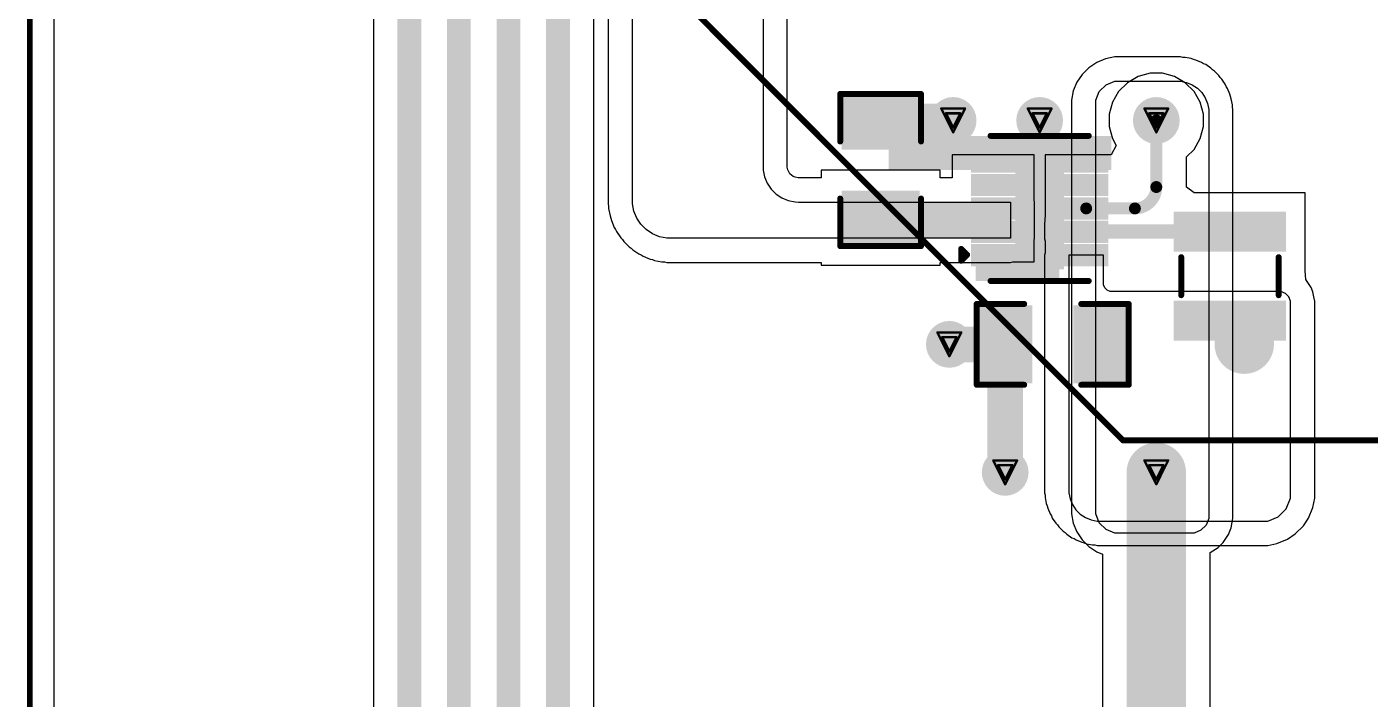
# Model space of a CAD drawing. Header units: inches. Extents: x 0 to 289, y 0 to 168.
# Drawn here: x -0.06 to 28.65, y 29.06 to 43.42 of the extents above; entities that cross this region are included whole.
import ezdxf

# ---------------------------------------------------------------- set-up
doc = ezdxf.new("R2010")
doc.units = ezdxf.units.IN
for name, color, linetype in [('Board Outline', 216, 'Continuous'), ('Bottom Layer', 5, 'Continuous'), ('Bottom Overlay', 54, 'Continuous'), ('Bottom Paste', 16, 'Continuous'), ('Bottom Solder', 6, 'Continuous'), ('Drill Drawing', 1, 'Continuous'), ('Top Layer', 1, 'Continuous'), ('Top Overlay', 2, 'Continuous'), ('Via Holes', 16, 'Continuous')]:
    doc.layers.add(name, color=color, linetype=linetype)

# ---------------------------------------------------------------- blocks, each defined once
blk = doc.blocks.new('10_WSON__3_2__B_39')
at = {"layer": 'Bottom Layer'}
for points in [[(-0.42000043, 1.20000014), (0.42000043, 1.20000014), (0.42000043, -1.20000014), (-0.42000043, -1.20000014)], [(-1.36499981, 1.13500027), (-0.6249987499999999, 1.13500027), (-0.6249987499999999, 0.86500081), (-1.36499981, 0.86500081)], [(0.6249987499999999, 1.13500027), (1.36499981, 1.13500027), (1.36499981, 0.86500081), (0.6249987499999999, 0.86500081)], [(-1.36499981, 0.63499873), (-0.6249987499999999, 0.63499873), (-0.6249987499999999, 0.36499927), (-1.36499981, 0.36499927)], [(0.6249962099999999, 0.63499873), (1.36499727, 0.63499873), (1.36499727, 0.36499927), (0.6249962099999999, 0.36499927)], [(-1.36499981, 0.13499973), (-0.6249987499999999, 0.13499973), (-0.6249987499999999, -0.13499973), (-1.36499981, -0.13499973)], [(0.6249987499999999, 0.13500227), (1.36499981, 0.13500227), (1.36499981, -0.13499719), (0.6249987499999999, -0.13499719)], [(-1.36499981, -0.36499927), (-0.6249987499999999, -0.36499927), (-0.6249987499999999, -0.63499873), (-1.36499981, -0.63499873)], [(0.6249987499999999, -0.36499673), (1.36499981, -0.36499673), (1.36499981, -0.63499619), (0.6249987499999999, -0.63499619)], [(-1.36499981, -0.86500081), (-0.6249987499999999, -0.86500081), (-0.6249987499999999, -1.13500027), (-1.36499981, -1.13500027)], [(0.6249987499999999, -0.86500081), (1.36499981, -0.86500081), (1.36499981, -1.13500027), (0.6249987499999999, -1.13500027)]]:
    blk.add_hatch(color=5, dxfattribs=at).paths.add_polyline_path(points)
at = {"layer": 'Bottom Paste'}
for points in [[(-0.42000043, 1.20000014), (0.42000043, 1.20000014), (0.42000043, -1.20000014), (-0.42000043, -1.20000014)], [(-1.36499981, 1.13500027), (-0.6249987499999999, 1.13500027), (-0.6249987499999999, 0.86500081), (-1.36499981, 0.86500081)], [(0.6249987499999999, 1.13500027), (1.36499981, 1.13500027), (1.36499981, 0.86500081), (0.6249987499999999, 0.86500081)], [(-1.36499981, 0.63499873), (-0.6249987499999999, 0.63499873), (-0.6249987499999999, 0.36499927), (-1.36499981, 0.36499927)], [(0.6249962099999999, 0.63499873), (1.36499727, 0.63499873), (1.36499727, 0.36499927), (0.6249962099999999, 0.36499927)], [(-1.36499981, 0.13499973), (-0.6249987499999999, 0.13499973), (-0.6249987499999999, -0.13499973), (-1.36499981, -0.13499973)], [(0.6249987499999999, 0.13500227), (1.36499981, 0.13500227), (1.36499981, -0.13499719), (0.6249987499999999, -0.13499719)], [(-1.36499981, -0.36499927), (-0.6249987499999999, -0.36499927), (-0.6249987499999999, -0.63499873), (-1.36499981, -0.63499873)], [(0.6249987499999999, -0.36499673), (1.36499981, -0.36499673), (1.36499981, -0.63499619), (0.6249987499999999, -0.63499619)], [(-1.36499981, -0.86500081), (-0.6249987499999999, -0.86500081), (-0.6249987499999999, -1.13500027), (-1.36499981, -1.13500027)], [(0.6249987499999999, -0.86500081), (1.36499981, -0.86500081), (1.36499981, -1.13500027), (0.6249987499999999, -1.13500027)]]:
    blk.add_hatch(color=16, dxfattribs=at).paths.add_polyline_path(points)
at = {"layer": 'Bottom Solder'}
for points in [[(-1.46659981, 1.23660027), (-0.5233987499999999, 1.23660027), (-0.5233987499999999, 0.7634008099999999), (-1.46659981, 0.7634008099999999)], [(-0.52160043, 1.30160014), (0.52160043, 1.30160014), (0.52160043, -1.30160014), (-0.52160043, -1.30160014)], [(0.5233987499999999, 1.23660027), (1.46659981, 1.23660027), (1.46659981, 0.7634008099999999), (0.5233987499999999, 0.7634008099999999)], [(-1.46659981, 0.73659873), (-0.5233987499999999, 0.73659873), (-0.5233987499999999, 0.26339927), (-1.46659981, 0.26339927)], [(0.52339621, 0.73659873), (1.46659727, 0.73659873), (1.46659727, 0.26339927), (0.52339621, 0.26339927)], [(-1.46659981, 0.23659973), (-0.5233987499999999, 0.23659973), (-0.5233987499999999, -0.23659973), (-1.46659981, -0.23659973)], [(0.5233987499999999, 0.23660227), (1.46659981, 0.23660227), (1.46659981, -0.23659719), (0.5233987499999999, -0.23659719)], [(-1.46659981, -0.26339927), (-0.5233987499999999, -0.26339927), (-0.5233987499999999, -0.73659873), (-1.46659981, -0.73659873)], [(0.5233987499999999, -0.26339673), (1.46659981, -0.26339673), (1.46659981, -0.73659619), (0.5233987499999999, -0.73659619)], [(-1.46659981, -0.7634008099999999), (-0.5233987499999999, -0.7634008099999999), (-0.5233987499999999, -1.23660027), (-1.46659981, -1.23660027)], [(0.5233987499999999, -0.7634008099999999), (1.46659981, -0.7634008099999999), (1.46659981, -1.23660027), (0.5233987499999999, -1.23660027)]]:
    blk.add_hatch(color=6, dxfattribs=at).paths.add_polyline_path(points)
at = {"layer": 'Bottom Overlay'}
for points in [[(-1.05000044, 1.54999944, 0.127, 0.127, 0), (1.05000044, 1.54999944, 0.127, 0.127, 0)], [(-1.6764, -0.8636, 0.127, 0.127, 0), (-1.5494, -0.99060254, 0.127, 0.127, 0)], [(-1.6764, -0.8636, 0.127, 0.127, 0), (-1.67639746, -1.1176, 0.127, 0.127, 0)], [(-1.67639746, -1.1176, 0.127, 0.127, 0), (-1.5494, -0.99060254, 0.127, 0.127, 0)], [(-1.05000044, -1.54999944, 0.127, 0.127, 0), (1.05000044, -1.54999944, 0.127, 0.127, 0)]]:
    blk.add_lwpolyline(points, format="xyseb", dxfattribs=at)
for points in [[(-1.08175044, 1.54999944, 0.0635, 0.0635, 1), (-1.01825044, 1.54999944, 0.0635, 0.0635, 1)], [(1.01825044, 1.54999944, 0.0635, 0.0635, 1), (1.08175044, 1.54999944, 0.0635, 0.0635, 1)], [(-1.70815, -0.8636, 0.0635, 0.0635, 1), (-1.64465, -0.8636, 0.0635, 0.0635, 1)], [(-1.70815, -0.8636, 0.0635, 0.0635, 1), (-1.64465, -0.8636, 0.0635, 0.0635, 1)], [(-1.70814746, -1.1176, 0.0635, 0.0635, 1), (-1.64464746, -1.1176, 0.0635, 0.0635, 1)], [(-1.70814746, -1.1176, 0.0635, 0.0635, 1), (-1.64464746, -1.1176, 0.0635, 0.0635, 1)], [(-1.58115, -0.99060254, 0.0635, 0.0635, 1), (-1.51765, -0.99060254, 0.0635, 0.0635, 1)], [(-1.58115, -0.99060254, 0.0635, 0.0635, 1), (-1.51765, -0.99060254, 0.0635, 0.0635, 1)], [(-1.08175044, -1.54999944, 0.0635, 0.0635, 1), (-1.01825044, -1.54999944, 0.0635, 0.0635, 1)], [(1.01825044, -1.54999944, 0.0635, 0.0635, 1), (1.08175044, -1.54999944, 0.0635, 0.0635, 1)]]:
    blk.add_lwpolyline(points, format="xyseb", close=True, dxfattribs=at)
blk = doc.blocks.new('IND_1008__2520_M_______B_53')
at = {"layer": 'Bottom Layer'}
for points in [[(-1.27500126, 1.10000034), (-0.62500002, 1.10000034), (-0.62500002, -1.10000034), (-1.27500126, -1.10000034)], [(0.62500002, 1.10000034), (1.27500126, 1.10000034), (1.27500126, -1.10000034), (0.62500002, -1.10000034)]]:
    blk.add_hatch(color=5, dxfattribs=at).paths.add_polyline_path(points)
at = {"layer": 'Bottom Paste'}
for points in [[(-1.27500126, 1.10000034), (-0.62500002, 1.10000034), (-0.62500002, -1.10000034), (-1.27500126, -1.10000034)], [(0.62500002, 1.10000034), (1.27500126, 1.10000034), (1.27500126, -1.10000034), (0.62500002, -1.10000034)]]:
    blk.add_hatch(color=16, dxfattribs=at).paths.add_polyline_path(points)
at = {"layer": 'Bottom Solder'}
for points in [[(-1.37660126, 1.20160034), (-0.52340002, 1.20160034), (-0.52340002, -1.20160034), (-1.37660126, -1.20160034)], [(0.52340002, 1.20160034), (1.37660126, 1.20160034), (1.37660126, -1.20160034), (0.52340002, -1.20160034)]]:
    blk.add_hatch(color=6, dxfattribs=at).paths.add_polyline_path(points)
at = {"layer": 'Bottom Overlay'}
for points in [[(0.4064, 1.0414, 0.127, 0.127, 0), (-0.4064, 1.0414, 0.127, 0.127, 0)], [(0.4064, -1.0414, 0.127, 0.127, 0), (-0.4064, -1.0414, 0.127, 0.127, 0)]]:
    blk.add_lwpolyline(points, format="xyseb", dxfattribs=at)
for points in [[(-0.43815, 1.0414, 0.0635, 0.0635, 1), (-0.37465, 1.0414, 0.0635, 0.0635, 1)], [(0.37465, 1.0414, 0.0635, 0.0635, 1), (0.43815, 1.0414, 0.0635, 0.0635, 1)], [(-0.43815, -1.0414, 0.0635, 0.0635, 1), (-0.37465, -1.0414, 0.0635, 0.0635, 1)], [(0.37465, -1.0414, 0.0635, 0.0635, 1), (0.43815, -1.0414, 0.0635, 0.0635, 1)]]:
    blk.add_lwpolyline(points, format="xyseb", close=True, dxfattribs=at)
blk = doc.blocks.new('RTS714ND12S0332_54')
at = {"layer": 'Top Overlay'}
for points in [[(-17.7000027, -6.48095986, 0.127, 0.127, 0), (-6.6807969, -17.50016566, 0.127, 0.127, 0)], [(-6.6807969, -17.50008438, 0.127, 0.127, 0), (6.680715619999999, -17.50008438, 0.127, 0.127, 0)]]:
    blk.add_lwpolyline(points, format="xyseb", dxfattribs=at)
for points in [[(-6.7125469, -17.50008438, 0.0635, 0.0635, 1), (-6.649046899999999, -17.50008438, 0.0635, 0.0635, 1)], [(-6.7125469, -17.50016566, 0.0635, 0.0635, 1), (-6.649046899999999, -17.50016566, 0.0635, 0.0635, 1)]]:
    blk.add_lwpolyline(points, format="xyseb", close=True, dxfattribs=at)
blk = doc.blocks.new('C___0805_B_66')
at = {"layer": 'Bottom Layer'}
for points in [[(-1.524, 0.7620025399999999), (-0.508, 0.7620025399999999), (-0.508, -0.7619974599999999), (-1.524, -0.7619974599999999)], [(0.508, 0.7619999999999999), (1.524, 0.7619999999999999), (1.524, -0.7619999999999999), (0.508, -0.7619999999999999)]]:
    blk.add_hatch(color=5, dxfattribs=at).paths.add_polyline_path(points)
at = {"layer": 'Bottom Paste'}
for points in [[(-1.524, 0.7620025399999999), (-0.508, 0.7620025399999999), (-0.508, -0.7619974599999999), (-1.524, -0.7619974599999999)], [(0.508, 0.7619999999999999), (1.524, 0.7619999999999999), (1.524, -0.7619999999999999), (0.508, -0.7619999999999999)]]:
    blk.add_hatch(color=16, dxfattribs=at).paths.add_polyline_path(points)
at = {"layer": 'Bottom Solder'}
for points in [[(-1.59399986, 0.8320023999999999), (-0.4380001399999999, 0.8320023999999999), (-0.4380001399999999, -0.83199732), (-1.59399986, -0.83199732)], [(0.4380001399999999, 0.8319998599999999), (1.59399986, 0.8319998599999999), (1.59399986, -0.8319998599999999), (0.4380001399999999, -0.8319998599999999)]]:
    blk.add_hatch(color=6, dxfattribs=at).paths.add_polyline_path(points)
at = {"layer": 'Bottom Overlay'}
for points in [[(-0.6096, 0.8636, 0.127, 0.127, 0), (-1.62560254, 0.8636, 0.127, 0.127, 0)], [(-1.62560254, -0.8636, 0.127, 0.127, 0), (-1.62560254, 0.8636, 0.127, 0.127, 0)], [(1.6256, 0.8636, 0.127, 0.127, 0), (0.6096, 0.8636, 0.127, 0.127, 0)], [(1.6256, -0.8636, 0.127, 0.127, 0), (1.6256, 0.8636, 0.127, 0.127, 0)], [(-0.6096, -0.8636, 0.127, 0.127, 0), (-1.62560254, -0.8636, 0.127, 0.127, 0)], [(1.6256, -0.8636, 0.127, 0.127, 0), (0.6096025399999999, -0.8636, 0.127, 0.127, 0)]]:
    blk.add_lwpolyline(points, format="xyseb", dxfattribs=at)
for points in [[(-1.65735254, 0.8636, 0.0635, 0.0635, 1), (-1.59385254, 0.8636, 0.0635, 0.0635, 1)], [(-1.65735254, 0.8636, 0.0635, 0.0635, 1), (-1.59385254, 0.8636, 0.0635, 0.0635, 1)], [(-0.64135, 0.8636, 0.0635, 0.0635, 1), (-0.57785, 0.8636, 0.0635, 0.0635, 1)], [(0.57785, 0.8636, 0.0635, 0.0635, 1), (0.64135, 0.8636, 0.0635, 0.0635, 1)], [(1.59385, 0.8636, 0.0635, 0.0635, 1), (1.65735, 0.8636, 0.0635, 0.0635, 1)], [(1.59385, 0.8636, 0.0635, 0.0635, 1), (1.65735, 0.8636, 0.0635, 0.0635, 1)], [(-1.65735254, -0.8636, 0.0635, 0.0635, 1), (-1.59385254, -0.8636, 0.0635, 0.0635, 1)], [(-1.65735254, -0.8636, 0.0635, 0.0635, 1), (-1.59385254, -0.8636, 0.0635, 0.0635, 1)], [(-0.64135, -0.8636, 0.0635, 0.0635, 1), (-0.57785, -0.8636, 0.0635, 0.0635, 1)], [(0.57785254, -0.8636, 0.0635, 0.0635, 1), (0.64135254, -0.8636, 0.0635, 0.0635, 1)], [(1.59385, -0.8636, 0.0635, 0.0635, 1), (1.65735, -0.8636, 0.0635, 0.0635, 1)], [(1.59385, -0.8636, 0.0635, 0.0635, 1), (1.65735, -0.8636, 0.0635, 0.0635, 1)]]:
    blk.add_lwpolyline(points, format="xyseb", close=True, dxfattribs=at)
blk = doc.blocks.new('C___0805_B_67')
at = {"layer": 'Bottom Layer'}
for points in [[(-1.524, 0.7619974599999999), (-0.508, 0.7619974599999999), (-0.508, -0.7620025399999999), (-1.524, -0.7620025399999999)], [(0.508, 0.7619999999999999), (1.524, 0.7619999999999999), (1.524, -0.7619999999999999), (0.508, -0.7619999999999999)]]:
    blk.add_hatch(color=5, dxfattribs=at).paths.add_polyline_path(points)
at = {"layer": 'Bottom Paste'}
for points in [[(-1.524, 0.7619974599999999), (-0.508, 0.7619974599999999), (-0.508, -0.7620025399999999), (-1.524, -0.7620025399999999)], [(0.508, 0.7619999999999999), (1.524, 0.7619999999999999), (1.524, -0.7619999999999999), (0.508, -0.7619999999999999)]]:
    blk.add_hatch(color=16, dxfattribs=at).paths.add_polyline_path(points)
at = {"layer": 'Bottom Solder'}
for points in [[(-1.59399986, 0.83199732), (-0.4380001399999999, 0.83199732), (-0.4380001399999999, -0.8320023999999999), (-1.59399986, -0.8320023999999999)], [(0.4380001399999999, 0.8319998599999999), (1.59399986, 0.8319998599999999), (1.59399986, -0.8319998599999999), (0.4380001399999999, -0.8319998599999999)]]:
    blk.add_hatch(color=6, dxfattribs=at).paths.add_polyline_path(points)
at = {"layer": 'Bottom Overlay'}
for points in [[(-1.62560254, 0.8636, 0.127, 0.127, 0), (-0.6096, 0.8636, 0.127, 0.127, 0)], [(-1.62560254, -0.8636, 0.127, 0.127, 0), (-1.62560254, 0.8636, 0.127, 0.127, 0)], [(0.6096025399999999, 0.8636, 0.127, 0.127, 0), (1.6256, 0.8636, 0.127, 0.127, 0)], [(1.6256, -0.8636, 0.127, 0.127, 0), (1.6256, 0.8636, 0.127, 0.127, 0)], [(-1.62560254, -0.8636, 0.127, 0.127, 0), (-0.6096, -0.8636, 0.127, 0.127, 0)], [(0.60959746, -0.8636, 0.127, 0.127, 0), (1.6256, -0.8636, 0.127, 0.127, 0)]]:
    blk.add_lwpolyline(points, format="xyseb", dxfattribs=at)
for points in [[(-1.65735254, 0.8636, 0.0635, 0.0635, 1), (-1.59385254, 0.8636, 0.0635, 0.0635, 1)], [(-1.65735254, 0.8636, 0.0635, 0.0635, 1), (-1.59385254, 0.8636, 0.0635, 0.0635, 1)], [(-0.64135, 0.8636, 0.0635, 0.0635, 1), (-0.57785, 0.8636, 0.0635, 0.0635, 1)], [(0.57785254, 0.8636, 0.0635, 0.0635, 1), (0.64135254, 0.8636, 0.0635, 0.0635, 1)], [(1.59385, 0.8636, 0.0635, 0.0635, 1), (1.65735, 0.8636, 0.0635, 0.0635, 1)], [(1.59385, 0.8636, 0.0635, 0.0635, 1), (1.65735, 0.8636, 0.0635, 0.0635, 1)], [(-1.65735254, -0.8636, 0.0635, 0.0635, 1), (-1.59385254, -0.8636, 0.0635, 0.0635, 1)], [(-1.65735254, -0.8636, 0.0635, 0.0635, 1), (-1.59385254, -0.8636, 0.0635, 0.0635, 1)], [(-0.64135, -0.8636, 0.0635, 0.0635, 1), (-0.57785, -0.8636, 0.0635, 0.0635, 1)], [(0.57784746, -0.8636, 0.0635, 0.0635, 1), (0.64134746, -0.8636, 0.0635, 0.0635, 1)], [(1.59385, -0.8636, 0.0635, 0.0635, 1), (1.65735, -0.8636, 0.0635, 0.0635, 1)], [(1.59385, -0.8636, 0.0635, 0.0635, 1), (1.65735, -0.8636, 0.0635, 0.0635, 1)]]:
    blk.add_lwpolyline(points, format="xyseb", close=True, dxfattribs=at)

msp = doc.modelspace()

# ---------------------------------------------------------------- hatches: boundary and pattern name
at = {"layer": 'Bottom Layer'}
h = msp.add_hatch(color=5, dxfattribs=at)
edge = h.paths.add_edge_path()
edge.add_arc((19.73838064, 41.42459838), 0.499999, 0, 360)
h = msp.add_hatch(color=5, dxfattribs=at)
edge = h.paths.add_edge_path()
edge.add_arc((21.58809754, 41.42459838), 0.499999, 0, 360)
h = msp.add_hatch(color=5, dxfattribs=at)
edge = h.paths.add_edge_path()
edge.add_arc((24.08178064, 41.42459838), 0.499999, 0, 360)
for points in [[(18.3636412, 40.36460304), (23.12015696, 40.36460304), (23.12015696, 41.09499528), (18.3636412, 41.09499528)], [(18.18898064, 38.90999838), (20.96309752, 38.90999838), (20.96309752, 39.67999938), (18.18898064, 39.67999938)], [(22.21309502, 38.89639922), (25.6565781, 38.89639922), (25.6565781, 39.20717329999999), (22.21309502, 39.20717329999999)], [(20.22309646, 37.99499894), (22.0080967, 37.99499894), (22.0080967, 38.6799963), (20.22309646, 38.6799963)]]:
    msp.add_hatch(color=5, dxfattribs=at).paths.add_polyline_path(points)
h = msp.add_hatch(color=5, dxfattribs=at)
edge = h.paths.add_edge_path()
edge.add_arc((19.65769754, 36.64059474), 0.499999, 0, 360)
h = msp.add_hatch(color=5, dxfattribs=at)
edge = h.paths.add_edge_path()
edge.add_arc((20.85150008, 33.90619838), 0.499999, 0, 360)
h = msp.add_hatch(color=5, dxfattribs=at)
edge = h.paths.add_edge_path()
edge.add_arc((24.08178064, 33.90619838), 0.499999, 0, 360)
at = {"layer": 'Top Layer'}
h = msp.add_hatch(color=1, dxfattribs=at)
edge = h.paths.add_edge_path()
edge.add_arc((19.73838064, 41.42459838), 0.499999, 0, 360)
h = msp.add_hatch(color=1, dxfattribs=at)
edge = h.paths.add_edge_path()
edge.add_arc((21.58809754, 41.42459838), 0.499999, 0, 360)
h = msp.add_hatch(color=1, dxfattribs=at)
edge = h.paths.add_edge_path()
edge.add_arc((24.08178064, 41.42459838), 0.499999, 0, 360)
h = msp.add_hatch(color=1, dxfattribs=at)
edge = h.paths.add_edge_path()
edge.add_arc((19.65769754, 36.64059474), 0.499999, 0, 360)
h = msp.add_hatch(color=1, dxfattribs=at)
edge = h.paths.add_edge_path()
edge.add_arc((20.85150008, 33.90619838), 0.499999, 0, 360)
h = msp.add_hatch(color=1, dxfattribs=at)
edge = h.paths.add_edge_path()
edge.add_arc((24.08178064, 33.90619838), 0.499999, 0, 360)
at = {"layer": 'Via Holes'}
h = msp.add_hatch(color=7, dxfattribs=at)
edge = h.paths.add_edge_path()
edge.add_arc((19.73838064, 41.42459838), 0.2999994, 0, 360)
h = msp.add_hatch(color=7, dxfattribs=at)
edge = h.paths.add_edge_path()
edge.add_arc((21.58809754, 41.42459838), 0.2999994, 0, 360)
h = msp.add_hatch(color=7, dxfattribs=at)
edge = h.paths.add_edge_path()
edge.add_arc((24.08178064, 41.42459838), 0.2999994, 0, 360)
h = msp.add_hatch(color=7, dxfattribs=at)
edge = h.paths.add_edge_path()
edge.add_arc((19.65769754, 36.64059474), 0.2999994, 0, 360)
h = msp.add_hatch(color=7, dxfattribs=at)
edge = h.paths.add_edge_path()
edge.add_arc((20.85150008, 33.90619838), 0.2999994, 0, 360)
h = msp.add_hatch(color=7, dxfattribs=at)
edge = h.paths.add_edge_path()
edge.add_arc((24.08178064, 33.90619838), 0.2999994, 0, 360)

# ---------------------------------------------------------------- linework, layer by layer
at = {"layer": 'Board Outline'}
msp.add_lwpolyline([(0, 0, 0.127, 0.127, 0), (0, 100.00000066, 0.127, 0.127, 0)], format="xyseb", dxfattribs=at)
at = {"layer": 'Bottom Layer'}
for p, q in [((0.51793902, 0.51793902), (0.51793902, 83.11381904)), ((7.344186479999999, 68.53834908), (7.344186479999999, 19.37792162)), ((12.0595898, 20.429728), (12.05959996, 68.00227446)), ((12.36242892, 59.74079999999999), (12.36242892, 39.72501326)), ((12.88038064, 39.72500056), (12.88038064, 59.74079999999999)), ((15.67438064, 52.37479999999999), (15.67438318, 40.43899964)), ((16.1923349, 40.4517225), (16.19233236, 52.36207206)), ((23.4628563, 42.23119824), (23.27518078, 42.04352272)), ((23.69270852, 42.36390308), (23.4628563, 42.23119824)), ((23.9490758, 42.43259738), (23.69270852, 42.36390308)), ((24.21448548, 42.43259738), (23.9490758, 42.43259738)), ((24.47085276, 42.36390308), (24.21448548, 42.43259738)), ((24.70070498, 42.23119824), (24.47085276, 42.36390308)), ((24.8883805, 42.04352272), (24.70070498, 42.23119824)), ((23.27518078, 42.04352272), (23.14247594, 41.8136705)), ((25.02108534, 41.8136705), (24.8883805, 42.04352272)), ((23.14247594, 41.8136705), (23.07378164, 41.55730322)), ((25.08977964, 41.55730322), (25.02108534, 41.8136705)), ((23.07378164, 41.55730322), (23.07378164, 41.29189354)), ((25.08977964, 41.29189354), (25.08977964, 41.55730322)), ((23.07378164, 41.29189354), (23.14247594, 41.03552626)), ((25.02108534, 41.03552626), (25.08977964, 41.29189354)), ((23.22580318, 40.89119584), (23.12015696, 40.68799584)), ((23.14247594, 41.03552626), (23.22580318, 40.89119584)), ((24.72922156, 40.64651509999999), (24.8883805, 40.80567403999999)), ((24.8883805, 40.80567403999999), (25.02108534, 41.03552626)), ((21.47109752, 40.68799584), (19.715099, 40.68799584)), ((19.715099, 40.68799584), (19.715099, 40.1979511)), ((21.47109752, 39.730045), (21.47109752, 40.68799584)), ((23.12015696, 40.68799584), (21.70509502, 40.68799584)), ((21.70509502, 40.68799584), (21.70509502, 39.402004)), ((24.72922156, 40.00220092), (24.72922156, 40.64651509999999)), ((15.67438318, 40.43899964), (15.6780357, 40.36460304)), ((15.6780357, 40.36460304), (15.70706536, 40.21867242)), ((15.70706536, 40.21867242), (15.76400454, 40.08121016)), ((16.1934906, 40.428164), (16.1923349, 40.4517225)), ((16.2051111, 40.3697567), (16.1934906, 40.428164)), ((16.22300794, 40.32654875999999), (16.2051111, 40.3697567)), ((16.24898198, 40.28767406), (16.22300794, 40.32654875999999)), ((16.28205278, 40.25460326), (16.24898198, 40.28767406)), ((16.32093256, 40.22862668), (16.28205278, 40.25460326)), ((16.36413796, 40.21072984), (16.32093256, 40.22862668)), ((16.4225478, 40.19910934), (16.36413796, 40.21072984)), ((19.45898064, 40.36579938), (16.91898064, 40.36579938)), ((16.91898064, 40.36579938), (16.91898064, 40.1979511)), ((19.45898064, 40.1979511), (19.45898064, 40.36579938)), ((15.76400454, 40.08121016), (15.8466663, 39.95749438)), ((15.8466663, 39.95749438), (15.95187564, 39.85228504)), ((16.44615202, 40.1979511), (16.4225478, 40.19910934)), ((16.91898064, 40.1979511), (16.44615202, 40.1979511)), ((19.715099, 40.1979511), (19.45898064, 40.1979511)), ((24.89454254, 39.88019964), (24.72922156, 40.00220092)), ((12.36242892, 39.72501326), (12.36242638, 39.64474418)), ((12.36242638, 39.64474418), (12.3723781, 39.59470618)), ((12.8803781, 39.64472894), (12.88038064, 39.72499801999999)), ((12.91169884, 39.48727179999999), (12.8803781, 39.64472894)), ((12.88038064, 39.72499801999999), (12.88038064, 39.72500056)), ((15.95187564, 39.85228504), (16.07559142, 39.76962328)), ((16.07559142, 39.76962328), (16.21305368, 39.7126841)), ((16.21305368, 39.7126841), (16.3589843, 39.68365444)), ((16.3589843, 39.68365444), (16.43337836, 39.68000192)), ((16.43337836, 39.68000192), (16.4333809, 39.67999938)), ((16.4333809, 39.67999938), (20.96310006, 39.67999938)), ((20.96310006, 39.67999938), (20.96310006, 38.90999838)), ((21.48105178, 39.67999938), (21.47109752, 39.730045)), ((21.48105178, 38.90999838), (21.48105178, 39.67999938)), ((27.26458098, 39.88019964), (24.89454254, 39.88019964)), ((27.26458098, 38.21420347999999), (27.26458098, 39.88019964)), ((12.3723781, 39.59470618), (12.3723781, 39.54368012)), ((12.3723781, 39.54368012), (12.40369884, 39.38622298)), ((12.40369884, 39.38622298), (12.42322382, 39.33908565999999)), ((12.97313382, 39.33895104), (12.91169884, 39.48727179999999)), ((21.70508994, 39.40200146), (21.69514076, 39.20717076)), ((21.70509502, 39.402004), (21.70508994, 39.40200146)), ((12.42322382, 39.33908565999999), (12.433173, 39.28906543999999)), ((12.433173, 39.28906543999999), (12.49460798, 39.14074468)), ((12.49460798, 39.14074468), (12.5229493, 39.09832922)), ((12.5229493, 39.09832922), (12.54247174, 39.05119444)), ((13.06232592, 39.20546388), (12.97313382, 39.33895104)), ((13.17584614, 39.09194366), (13.06232592, 39.20546388)), ((13.3093333, 39.00275156), (13.17584614, 39.09194366)), ((21.69514076, 39.20717076), (21.6951433, 39.20292134)), ((21.6951433, 39.20292134), (21.6951433, 38.89639922)), ((12.54247174, 39.05119444), (12.63166384, 38.91770728)), ((12.63166384, 38.91770728), (12.66773946, 38.88163166)), ((12.66773946, 38.88163166), (12.69608078, 38.8392162)), ((12.69608078, 38.8392162), (12.80959846, 38.72569598)), ((13.45765406, 38.94131658), (13.3093333, 39.00275156)), ((13.6151112, 38.90999583999999), (13.45765406, 38.94131658)), ((13.69538028, 38.90999838), (13.6151112, 38.90999583999999)), ((20.96310006, 38.90999838), (13.69538028, 38.90999838)), ((21.47109752, 38.85995276), (21.48105178, 38.90999838)), ((21.47109752, 38.40200092), (21.47109752, 38.85995276)), ((21.6951433, 38.89639922), (21.70509756, 38.8463536)), ((21.70509756, 38.8463536), (21.70509756, 38.59493931999999)), ((12.80959846, 38.72569598), (12.852019, 38.69735212)), ((12.852019, 38.69735212), (12.88808954, 38.66128158)), ((12.88808954, 38.66128158), (13.0215767, 38.57208948)), ((13.0215767, 38.57208948), (13.06871148, 38.55256704)), ((13.06871148, 38.55256704), (13.11112694, 38.52422572)), ((13.11112694, 38.52422572), (13.2594477, 38.46279074)), ((21.70509756, 38.59493931999999), (21.69516362, 38.54499783999999)), ((21.69516362, 38.54499783999999), (21.69516362, 33.53519836)), ((22.21311534, 38.54499783999999), (22.21311534, 33.53517804)), ((22.95309862, 38.54499783999999), (22.21311534, 38.54499783999999)), ((22.95309608, 37.94960914), (22.95309862, 38.54499783999999)), ((13.2594477, 38.46279074), (13.30946792, 38.45284156)), ((13.30946792, 38.45284156), (13.3566027, 38.43331658)), ((13.3566027, 38.43331658), (13.51406238, 38.40199584)), ((13.51406238, 38.40199584), (13.56508844, 38.40199584)), ((13.56508844, 38.40199584), (13.61512644, 38.39204411999999)), ((13.61512644, 38.39204411999999), (13.69539552, 38.39204666)), ((13.69539552, 38.39204666), (16.91898064, 38.39204666)), ((16.91898064, 38.39204666), (16.91898064, 38.33379937999999)), ((16.91898064, 38.33379937999999), (19.45898064, 38.33379937999999)), ((19.45898064, 38.33379937999999), (19.45898064, 38.39204666)), ((19.45898064, 38.39204666), (20.96310006, 38.39204666)), ((20.96310006, 38.39204666), (21.01314568, 38.40200092)), ((21.01314568, 38.40200092), (21.47109752, 38.40200092)), ((27.26458606, 38.21420094), (27.26458098, 38.21420347999999)), ((27.26458352, 38.2141984), (27.26458606, 38.21420094)), ((27.27930028, 38.02407432), (27.26458352, 38.2141984)), ((22.95309608, 37.9496066), (22.95309608, 37.94960914)), ((22.95656826, 37.91430822), (22.95309608, 37.9496066)), ((22.98358116, 37.84908864), (22.95656826, 37.91430822)), ((27.39157844, 37.85604062), (27.27930028, 38.02407432)), ((23.03349724, 37.79917002), (22.98358116, 37.84908864)), ((23.09871682, 37.77215458), (23.03349724, 37.79917002)), ((23.1340152, 37.76867986), (23.09871682, 37.77215458)), ((26.69629916, 37.76867986), (23.1340152, 37.76867986)), ((26.69629661999999, 37.76867478), (26.69629916, 37.76867986)), ((26.74715504, 37.76867732), (26.69629661999999, 37.76867478)), ((26.84112996, 37.72975182), (26.74715504, 37.76867732)), ((26.9130526, 37.65782918), (26.84112996, 37.72975182)), ((26.9519781, 37.56385426), (26.9130526, 37.65782918)), ((27.43050394, 37.76206569999999), (27.39157844, 37.85604062)), ((27.43050648, 37.76205554), (27.43050394, 37.76206569999999)), ((27.4305141, 37.76204284), (27.43050648, 37.76205554)), ((27.45125828, 37.65772504), (27.4305141, 37.76204284)), ((27.46992982, 37.56385426), (27.45125828, 37.65772504)), ((26.95197556, 37.51299583999999), (26.9519781, 37.56385426)), ((26.95198064, 36.65812074), (26.95197556, 37.51299583999999)), ((27.46992728, 37.56384156), (27.46992982, 37.56385426)), ((27.46992982, 37.56382885999999), (27.46992728, 37.56384156)), ((27.46992728, 37.51297297999999), (27.46992982, 37.56382885999999)), ((27.46993236, 36.65812074), (27.46992728, 37.51297297999999)), ((26.95198826, 33.47440599999999), (26.95198064, 36.65812074)), ((27.46993998, 33.47440599999999), (27.46993236, 36.65812074)), ((21.69516362, 33.53519836), (21.69516108, 33.4691736)), ((21.69516108, 33.4691736), (21.7051128, 33.41913052)), ((21.7051128, 33.41913052), (21.7051128, 33.36810446)), ((21.7051128, 33.36810446), (21.73087602, 33.23858732)), ((22.21311534, 33.53517804), (22.2131128, 33.46915328)), ((22.2131128, 33.46915328), (22.23887602, 33.33963614)), ((22.23887602, 33.33963614), (22.28940932, 33.21763486)), ((26.8591792, 33.12909045999999), (26.95198826, 33.3531464)), ((26.95198826, 33.3531464), (26.95198826, 33.47440599999999)), ((26.95198826, 33.47440599999999), (26.95198826, 33.47440599999999)), ((27.4305141, 33.15493496), (27.46993998, 33.35314132)), ((27.46993998, 33.35314132), (27.46993998, 33.47440599999999)), ((21.73087602, 33.23858732), (21.75039846, 33.19145508)), ((21.75039846, 33.19145508), (21.76035018, 33.14142724)), ((21.76035018, 33.14142724), (21.81088348, 33.0194285)), ((22.28940932, 33.21763486), (22.36277468, 33.10783574)), ((22.36277468, 33.10783574), (22.4561527, 33.01446026)), ((26.68769364, 32.9576049), (26.8591792, 33.12909045999999)), ((27.33770758, 32.93088664), (27.4305141, 33.15493496)), ((21.81088348, 33.0194285), (21.83922226, 32.97701558)), ((21.83922226, 32.97701558), (21.85874724, 32.92987572)), ((21.85874724, 32.92987572), (21.9321126, 32.8200766)), ((21.9321126, 32.8200766), (21.96818822, 32.78400097999999)), ((21.96818822, 32.78400097999999), (21.99653208, 32.74158298)), ((21.99653208, 32.74158298), (22.0899101, 32.6482075)), ((22.4561527, 33.01446026), (22.56594928, 32.9410949)), ((22.56594928, 32.9410949), (22.6879531, 32.8905616)), ((22.6879531, 32.8905616), (22.8174677, 32.86479838)), ((22.8174677, 32.86479838), (22.883495, 32.86480092)), ((22.883495, 32.86480092), (22.88350008, 32.86479838)), ((22.88350008, 32.86479838), (26.34238064, 32.86479838)), ((26.34238064, 32.86479838), (26.4636377, 32.86479838)), ((26.4636377, 32.86479838), (26.68769364, 32.9576049)), ((27.05394132, 32.59135722), (27.22542688, 32.76284278)), ((27.22542688, 32.76284278), (27.33770504, 32.93087902)), ((27.33770504, 32.93087902), (27.33770758, 32.93088664)), ((22.0899101, 32.6482075), (22.13233064, 32.61986364)), ((22.13233064, 32.61986364), (22.16839102, 32.58380326)), ((22.16839102, 32.58380326), (22.27818506, 32.5104379)), ((22.27818506, 32.5104379), (22.32532238, 32.49091292)), ((22.32532238, 32.49091292), (22.36774546, 32.46256652)), ((22.36774546, 32.46256652), (22.48974928, 32.41203322)), ((26.66184914, 32.38627254), (26.88590508, 32.47907906)), ((26.88590508, 32.47907906), (27.05394132, 32.59135722)), ((22.48974928, 32.41203322), (22.5397822, 32.4020815)), ((22.5397822, 32.4020815), (22.58690174, 32.38256414)), ((22.58690174, 32.38256414), (22.71641634, 32.35680092)), ((22.71641634, 32.35680092), (22.76743732, 32.35680092)), ((22.76743732, 32.35680092), (22.81748802, 32.34684666)), ((22.81748802, 32.34684666), (22.88348738, 32.3468492)), ((22.88348738, 32.3468492), (22.88350008, 32.34684666)), ((22.88350008, 32.34684666), (26.4636377, 32.34684666)), ((26.4636377, 32.34684666), (26.66184914, 32.38627254))]:
    msp.add_line(p, q, dxfattribs=at)
for points in [[(8.11276254, 19.22376902, 0.508, 0.508, 0), (8.11276254, 68.53834908, 0.508, 0.508, 0)], [(9.170763979999998, 19.3110739, 0.508, 0.508, 0), (9.170763979999998, 68.46918233999999, 0.508, 0.508, 0)], [(10.23301992, 19.71017394, 0.508, 0.508, 0), (10.23301992, 68.2773082, 0.508, 0.508, 0)], [(11.29101374, 20.20560094, 0.508, 0.508, 0), (11.2910239, 67.994149, 0.508, 0.508, 0)], [(18.18898318, 41.35639938, 0.7619999999999999, 0.7619999999999999, 0), (18.2324121, 41.3998283, 0.7619999999999999, 0.7619999999999999, 0)], [(18.2324121, 41.3998283, 0.7619999999999999, 0.7619999999999999, 0), (19.71361056, 41.3998283, 0.7619999999999999, 0.7619999999999999, 0)], [(19.71361056, 41.3998283, 0.7619999999999999, 0.7619999999999999, 0), (19.73838064, 41.42459838, 0.7619999999999999, 0.7619999999999999, 0)], [(21.58809754, 39.54499838, 0.635, 0.635, 0), (21.58809754, 41.42459838, 0.635, 0.635, 0)], [(24.08178064, 40.00219838, 0.254, 0.254, 0), (24.08178064, 41.42459838, 0.254, 0.254, 0)], [(24.08178064, 40.00219838, 0.254, 0.254, -0.4142135623730951), (23.62458318, 39.54500092, 0.254, 0.254, 0)], [(22.58309682, 39.54500092, 0.254, 0.254, 0), (23.62458318, 39.54500092, 0.254, 0.254, 0)], [(25.96218328, 36.64522262, 1.27, 1.27, 0), (25.96218836, 36.6452277, 1.27, 1.27, 0)], [(19.65769754, 36.64059474, 0.7619999999999999, 0.7619999999999999, 0), (20.85150008, 36.64059474, 0.7619999999999999, 0.7619999999999999, 0)], [(20.85150008, 36.64059219999999, 0.7619999999999999, 0.7619999999999999, 0), (20.85150008, 36.64059474, 0.7619999999999999, 0.7619999999999999, 0)], [(20.85150008, 33.90619838, 0.7619999999999999, 0.7619999999999999, 0), (20.85150008, 36.64059219999999, 0.7619999999999999, 0.7619999999999999, 0)]]:
    msp.add_lwpolyline(points, format="xyseb", dxfattribs=at)
for points in [[(17.99848318, 41.35639938, 0.3809999999999999, 0.3809999999999999, 1), (18.37948318, 41.35639938, 0.3809999999999999, 0.3809999999999999, 1)], [(18.0419121, 41.3998283, 0.3809999999999999, 0.3809999999999999, 1), (18.4229121, 41.3998283, 0.3809999999999999, 0.3809999999999999, 1)], [(18.0419121, 41.3998283, 0.3809999999999999, 0.3809999999999999, 1), (18.4229121, 41.3998283, 0.3809999999999999, 0.3809999999999999, 1)], [(19.52311056, 41.3998283, 0.3809999999999999, 0.3809999999999999, 1), (19.90411056, 41.3998283, 0.3809999999999999, 0.3809999999999999, 1)], [(19.52311056, 41.3998283, 0.3809999999999999, 0.3809999999999999, 1), (19.90411056, 41.3998283, 0.3809999999999999, 0.3809999999999999, 1)], [(19.54788064, 41.42459838, 0.3809999999999999, 0.3809999999999999, 1), (19.92888064, 41.42459838, 0.3809999999999999, 0.3809999999999999, 1)], [(21.42934754, 41.42459838, 0.3175, 0.3175, 1), (21.74684754, 41.42459838, 0.3175, 0.3175, 1)], [(24.01828064, 41.42459838, 0.127, 0.127, 1), (24.14528064, 41.42459838, 0.127, 0.127, 1)], [(24.01828064, 40.00219838, 0.127, 0.127, 1), (24.14528064, 40.00219838, 0.127, 0.127, 1)], [(24.01828064, 40.00219838, 0.127, 0.127, 1), (24.14528064, 40.00219838, 0.127, 0.127, 1)], [(21.42934754, 39.54499838, 0.3175, 0.3175, 1), (21.74684754, 39.54499838, 0.3175, 0.3175, 1)], [(22.51959682, 39.54500092, 0.127, 0.127, 1), (22.64659682, 39.54500092, 0.127, 0.127, 1)], [(23.56108318, 39.54500092, 0.127, 0.127, 1), (23.68808318, 39.54500092, 0.127, 0.127, 1)], [(23.56108318, 39.54500092, 0.127, 0.127, 1), (23.68808318, 39.54500092, 0.127, 0.127, 1)], [(25.64468328, 36.64522262, 0.635, 0.635, 1), (26.27968328, 36.64522262, 0.635, 0.635, 1)], [(25.64468836, 36.6452277, 0.635, 0.635, 1), (26.27968836, 36.6452277, 0.635, 0.635, 1)], [(19.46719754, 36.64059474, 0.3809999999999999, 0.3809999999999999, 1), (19.84819754, 36.64059474, 0.3809999999999999, 0.3809999999999999, 1)], [(20.66100008, 36.64059474, 0.3809999999999999, 0.3809999999999999, 1), (21.04200008, 36.64059474, 0.3809999999999999, 0.3809999999999999, 1)], [(20.66100008, 36.64059474, 0.3809999999999999, 0.3809999999999999, 1), (21.04200008, 36.64059474, 0.3809999999999999, 0.3809999999999999, 1)], [(20.66100008, 36.64059219999999, 0.3809999999999999, 0.3809999999999999, 1), (21.04200008, 36.64059219999999, 0.3809999999999999, 0.3809999999999999, 1)], [(20.66100008, 36.64059219999999, 0.3809999999999999, 0.3809999999999999, 1), (21.04200008, 36.64059219999999, 0.3809999999999999, 0.3809999999999999, 1)], [(20.66100008, 33.90619838, 0.3809999999999999, 0.3809999999999999, 1), (21.04200008, 33.90619838, 0.3809999999999999, 0.3809999999999999, 1)]]:
    msp.add_lwpolyline(points, format="xyseb", close=True, dxfattribs=at)
at = {"layer": 'Drill Drawing'}
for points in [[(19.48438064, 41.67859838, 0.0508, 0.0508, 0), (19.99238064, 41.67859838, 0.0508, 0.0508, 0)], [(19.48438064, 41.67859838, 0.0508, 0.0508, 0), (19.73838064, 41.17059837999999, 0.0508, 0.0508, 0)], [(19.73838064, 41.17059837999999, 0.0508, 0.0508, 0), (19.99238064, 41.67859838, 0.0508, 0.0508, 0)], [(21.33409754, 41.67859838, 0.0508, 0.0508, 0), (21.84209754, 41.67859838, 0.0508, 0.0508, 0)], [(21.33409754, 41.67859838, 0.0508, 0.0508, 0), (21.58809754, 41.17059837999999, 0.0508, 0.0508, 0)], [(21.58809754, 41.17059837999999, 0.0508, 0.0508, 0), (21.84209754, 41.67859838, 0.0508, 0.0508, 0)], [(23.82778064, 41.67859838, 0.0508, 0.0508, 0), (24.33578064, 41.67859838, 0.0508, 0.0508, 0)], [(23.82778064, 41.67859838, 0.0508, 0.0508, 0), (24.08178064, 41.17059837999999, 0.0508, 0.0508, 0)], [(24.08178064, 41.17059837999999, 0.0508, 0.0508, 0), (24.33578064, 41.67859838, 0.0508, 0.0508, 0)], [(19.58598064, 41.57699838, 0.0508, 0.0508, 0), (19.89078064, 41.57699838, 0.0508, 0.0508, 0)], [(19.58598064, 41.57699838, 0.0508, 0.0508, 0), (19.73838064, 41.27219838, 0.0508, 0.0508, 0)], [(19.73838064, 41.27219838, 0.0508, 0.0508, 0), (19.89078064, 41.57699838, 0.0508, 0.0508, 0)], [(21.43569754, 41.57699838, 0.0508, 0.0508, 0), (21.74049754, 41.57699838, 0.0508, 0.0508, 0)], [(21.43569754, 41.57699838, 0.0508, 0.0508, 0), (21.58809754, 41.27219838, 0.0508, 0.0508, 0)], [(21.58809754, 41.27219838, 0.0508, 0.0508, 0), (21.74049754, 41.57699838, 0.0508, 0.0508, 0)], [(23.92938064, 41.57699838, 0.0508, 0.0508, 0), (24.23418064, 41.57699838, 0.0508, 0.0508, 0)], [(23.92938064, 41.57699838, 0.0508, 0.0508, 0), (24.08178064, 41.27219838, 0.0508, 0.0508, 0)], [(24.08178064, 41.27219838, 0.0508, 0.0508, 0), (24.23418064, 41.57699838, 0.0508, 0.0508, 0)], [(19.40369754, 36.89459474, 0.0508, 0.0508, 0), (19.91169754, 36.89459474, 0.0508, 0.0508, 0)], [(19.40369754, 36.89459474, 0.0508, 0.0508, 0), (19.65769754, 36.38659474, 0.0508, 0.0508, 0)], [(19.50529754, 36.79299474, 0.0508, 0.0508, 0), (19.81009754, 36.79299474, 0.0508, 0.0508, 0)], [(19.50529754, 36.79299474, 0.0508, 0.0508, 0), (19.65769754, 36.48819474, 0.0508, 0.0508, 0)], [(19.65769754, 36.38659474, 0.0508, 0.0508, 0), (19.91169754, 36.89459474, 0.0508, 0.0508, 0)], [(19.65769754, 36.48819474, 0.0508, 0.0508, 0), (19.81009754, 36.79299474, 0.0508, 0.0508, 0)], [(20.59750008, 34.16019838, 0.0508, 0.0508, 0), (21.10550008, 34.16019838, 0.0508, 0.0508, 0)], [(20.59750008, 34.16019838, 0.0508, 0.0508, 0), (20.85150008, 33.65219837999999, 0.0508, 0.0508, 0)], [(20.85150008, 33.65219837999999, 0.0508, 0.0508, 0), (21.10550008, 34.16019838, 0.0508, 0.0508, 0)], [(23.82778064, 34.16019838, 0.0508, 0.0508, 0), (24.33578064, 34.16019838, 0.0508, 0.0508, 0)], [(23.82778064, 34.16019838, 0.0508, 0.0508, 0), (24.08178064, 33.65219837999999, 0.0508, 0.0508, 0)], [(24.08178064, 33.65219837999999, 0.0508, 0.0508, 0), (24.33578064, 34.16019838, 0.0508, 0.0508, 0)], [(20.69910008, 34.05859838, 0.0508, 0.0508, 0), (21.00390008, 34.05859838, 0.0508, 0.0508, 0)], [(20.69910008, 34.05859838, 0.0508, 0.0508, 0), (20.85150008, 33.75379838, 0.0508, 0.0508, 0)], [(20.85150008, 33.75379838, 0.0508, 0.0508, 0), (21.00390008, 34.05859838, 0.0508, 0.0508, 0)], [(23.92938064, 34.05859838, 0.0508, 0.0508, 0), (24.23418064, 34.05859838, 0.0508, 0.0508, 0)], [(23.92938064, 34.05859838, 0.0508, 0.0508, 0), (24.08178064, 33.75379838, 0.0508, 0.0508, 0)], [(24.08178064, 33.75379838, 0.0508, 0.0508, 0), (24.23418064, 34.05859838, 0.0508, 0.0508, 0)]]:
    msp.add_lwpolyline(points, format="xyseb", dxfattribs=at)
for points in [[(19.47168064, 41.67859838, 0.0254, 0.0254, 1), (19.49708064, 41.67859838, 0.0254, 0.0254, 1)], [(19.47168064, 41.67859838, 0.0254, 0.0254, 1), (19.49708064, 41.67859838, 0.0254, 0.0254, 1)], [(19.97968064, 41.67859838, 0.0254, 0.0254, 1), (20.00508064, 41.67859838, 0.0254, 0.0254, 1)], [(19.97968064, 41.67859838, 0.0254, 0.0254, 1), (20.00508064, 41.67859838, 0.0254, 0.0254, 1)], [(21.32139754, 41.67859838, 0.0254, 0.0254, 1), (21.34679754, 41.67859838, 0.0254, 0.0254, 1)], [(21.32139754, 41.67859838, 0.0254, 0.0254, 1), (21.34679754, 41.67859838, 0.0254, 0.0254, 1)], [(21.82939754, 41.67859838, 0.0254, 0.0254, 1), (21.85479754, 41.67859838, 0.0254, 0.0254, 1)], [(21.82939754, 41.67859838, 0.0254, 0.0254, 1), (21.85479754, 41.67859838, 0.0254, 0.0254, 1)], [(23.81508064, 41.67859838, 0.0254, 0.0254, 1), (23.84048064, 41.67859838, 0.0254, 0.0254, 1)], [(23.81508064, 41.67859838, 0.0254, 0.0254, 1), (23.84048064, 41.67859838, 0.0254, 0.0254, 1)], [(24.32308064, 41.67859838, 0.0254, 0.0254, 1), (24.34848064, 41.67859838, 0.0254, 0.0254, 1)], [(24.32308064, 41.67859838, 0.0254, 0.0254, 1), (24.34848064, 41.67859838, 0.0254, 0.0254, 1)], [(19.57328064, 41.57699838, 0.0254, 0.0254, 1), (19.59868064, 41.57699838, 0.0254, 0.0254, 1)], [(19.57328064, 41.57699838, 0.0254, 0.0254, 1), (19.59868064, 41.57699838, 0.0254, 0.0254, 1)], [(19.87808064, 41.57699838, 0.0254, 0.0254, 1), (19.90348064, 41.57699838, 0.0254, 0.0254, 1)], [(19.87808064, 41.57699838, 0.0254, 0.0254, 1), (19.90348064, 41.57699838, 0.0254, 0.0254, 1)], [(21.42299754, 41.57699838, 0.0254, 0.0254, 1), (21.44839754, 41.57699838, 0.0254, 0.0254, 1)], [(21.42299754, 41.57699838, 0.0254, 0.0254, 1), (21.44839754, 41.57699838, 0.0254, 0.0254, 1)], [(21.72779754, 41.57699838, 0.0254, 0.0254, 1), (21.75319754, 41.57699838, 0.0254, 0.0254, 1)], [(21.72779754, 41.57699838, 0.0254, 0.0254, 1), (21.75319754, 41.57699838, 0.0254, 0.0254, 1)], [(23.91668064, 41.57699838, 0.0254, 0.0254, 1), (23.94208064, 41.57699838, 0.0254, 0.0254, 1)], [(23.91668064, 41.57699838, 0.0254, 0.0254, 1), (23.94208064, 41.57699838, 0.0254, 0.0254, 1)], [(24.22148064, 41.57699838, 0.0254, 0.0254, 1), (24.24688064, 41.57699838, 0.0254, 0.0254, 1)], [(24.22148064, 41.57699838, 0.0254, 0.0254, 1), (24.24688064, 41.57699838, 0.0254, 0.0254, 1)], [(19.72568064, 41.27219838, 0.0254, 0.0254, 1), (19.75108064, 41.27219838, 0.0254, 0.0254, 1)], [(19.72568064, 41.27219838, 0.0254, 0.0254, 1), (19.75108064, 41.27219838, 0.0254, 0.0254, 1)], [(19.72568064, 41.17059837999999, 0.0254, 0.0254, 1), (19.75108064, 41.17059837999999, 0.0254, 0.0254, 1)], [(19.72568064, 41.17059837999999, 0.0254, 0.0254, 1), (19.75108064, 41.17059837999999, 0.0254, 0.0254, 1)], [(21.57539754, 41.27219838, 0.0254, 0.0254, 1), (21.60079754, 41.27219838, 0.0254, 0.0254, 1)], [(21.57539754, 41.27219838, 0.0254, 0.0254, 1), (21.60079754, 41.27219838, 0.0254, 0.0254, 1)], [(21.57539754, 41.17059837999999, 0.0254, 0.0254, 1), (21.60079754, 41.17059837999999, 0.0254, 0.0254, 1)], [(21.57539754, 41.17059837999999, 0.0254, 0.0254, 1), (21.60079754, 41.17059837999999, 0.0254, 0.0254, 1)], [(24.06908064, 41.27219838, 0.0254, 0.0254, 1), (24.09448064, 41.27219838, 0.0254, 0.0254, 1)], [(24.06908064, 41.27219838, 0.0254, 0.0254, 1), (24.09448064, 41.27219838, 0.0254, 0.0254, 1)], [(24.06908064, 41.17059837999999, 0.0254, 0.0254, 1), (24.09448064, 41.17059837999999, 0.0254, 0.0254, 1)], [(24.06908064, 41.17059837999999, 0.0254, 0.0254, 1), (24.09448064, 41.17059837999999, 0.0254, 0.0254, 1)], [(19.39099754, 36.89459474, 0.0254, 0.0254, 1), (19.41639754, 36.89459474, 0.0254, 0.0254, 1)], [(19.39099754, 36.89459474, 0.0254, 0.0254, 1), (19.41639754, 36.89459474, 0.0254, 0.0254, 1)], [(19.49259754, 36.79299474, 0.0254, 0.0254, 1), (19.51799754, 36.79299474, 0.0254, 0.0254, 1)], [(19.49259754, 36.79299474, 0.0254, 0.0254, 1), (19.51799754, 36.79299474, 0.0254, 0.0254, 1)], [(19.79739754, 36.79299474, 0.0254, 0.0254, 1), (19.82279754, 36.79299474, 0.0254, 0.0254, 1)], [(19.79739754, 36.79299474, 0.0254, 0.0254, 1), (19.82279754, 36.79299474, 0.0254, 0.0254, 1)], [(19.89899754, 36.89459474, 0.0254, 0.0254, 1), (19.92439754, 36.89459474, 0.0254, 0.0254, 1)], [(19.89899754, 36.89459474, 0.0254, 0.0254, 1), (19.92439754, 36.89459474, 0.0254, 0.0254, 1)], [(19.64499754, 36.48819474, 0.0254, 0.0254, 1), (19.67039754, 36.48819474, 0.0254, 0.0254, 1)], [(19.64499754, 36.48819474, 0.0254, 0.0254, 1), (19.67039754, 36.48819474, 0.0254, 0.0254, 1)], [(19.64499754, 36.38659474, 0.0254, 0.0254, 1), (19.67039754, 36.38659474, 0.0254, 0.0254, 1)], [(19.64499754, 36.38659474, 0.0254, 0.0254, 1), (19.67039754, 36.38659474, 0.0254, 0.0254, 1)], [(20.58480008, 34.16019838, 0.0254, 0.0254, 1), (20.61020008, 34.16019838, 0.0254, 0.0254, 1)], [(20.58480008, 34.16019838, 0.0254, 0.0254, 1), (20.61020008, 34.16019838, 0.0254, 0.0254, 1)], [(21.09280008, 34.16019838, 0.0254, 0.0254, 1), (21.11820008, 34.16019838, 0.0254, 0.0254, 1)], [(21.09280008, 34.16019838, 0.0254, 0.0254, 1), (21.11820008, 34.16019838, 0.0254, 0.0254, 1)], [(23.81508064, 34.16019838, 0.0254, 0.0254, 1), (23.84048064, 34.16019838, 0.0254, 0.0254, 1)], [(23.81508064, 34.16019838, 0.0254, 0.0254, 1), (23.84048064, 34.16019838, 0.0254, 0.0254, 1)], [(24.32308064, 34.16019838, 0.0254, 0.0254, 1), (24.34848064, 34.16019838, 0.0254, 0.0254, 1)], [(24.32308064, 34.16019838, 0.0254, 0.0254, 1), (24.34848064, 34.16019838, 0.0254, 0.0254, 1)], [(20.68640008, 34.05859838, 0.0254, 0.0254, 1), (20.71180008, 34.05859838, 0.0254, 0.0254, 1)], [(20.68640008, 34.05859838, 0.0254, 0.0254, 1), (20.71180008, 34.05859838, 0.0254, 0.0254, 1)], [(20.99120008, 34.05859838, 0.0254, 0.0254, 1), (21.01660008, 34.05859838, 0.0254, 0.0254, 1)], [(20.99120008, 34.05859838, 0.0254, 0.0254, 1), (21.01660008, 34.05859838, 0.0254, 0.0254, 1)], [(23.91668064, 34.05859838, 0.0254, 0.0254, 1), (23.94208064, 34.05859838, 0.0254, 0.0254, 1)], [(23.91668064, 34.05859838, 0.0254, 0.0254, 1), (23.94208064, 34.05859838, 0.0254, 0.0254, 1)], [(24.22148064, 34.05859838, 0.0254, 0.0254, 1), (24.24688064, 34.05859838, 0.0254, 0.0254, 1)], [(24.22148064, 34.05859838, 0.0254, 0.0254, 1), (24.24688064, 34.05859838, 0.0254, 0.0254, 1)], [(20.83880008, 33.75379838, 0.0254, 0.0254, 1), (20.86420008, 33.75379838, 0.0254, 0.0254, 1)], [(20.83880008, 33.75379838, 0.0254, 0.0254, 1), (20.86420008, 33.75379838, 0.0254, 0.0254, 1)], [(20.83880008, 33.65219837999999, 0.0254, 0.0254, 1), (20.86420008, 33.65219837999999, 0.0254, 0.0254, 1)], [(20.83880008, 33.65219837999999, 0.0254, 0.0254, 1), (20.86420008, 33.65219837999999, 0.0254, 0.0254, 1)], [(24.06908064, 33.75379838, 0.0254, 0.0254, 1), (24.09448064, 33.75379838, 0.0254, 0.0254, 1)], [(24.06908064, 33.75379838, 0.0254, 0.0254, 1), (24.09448064, 33.75379838, 0.0254, 0.0254, 1)], [(24.06908064, 33.65219837999999, 0.0254, 0.0254, 1), (24.09448064, 33.65219837999999, 0.0254, 0.0254, 1)], [(24.06908064, 33.65219837999999, 0.0254, 0.0254, 1), (24.09448064, 33.65219837999999, 0.0254, 0.0254, 1)]]:
    msp.add_lwpolyline(points, format="xyseb", close=True, dxfattribs=at)
at = {"layer": 'Top Layer'}
for p, q in [((0.51793902, 0.51793902), (0.51793902, 83.22494658)), ((22.64037382, 42.5517056), (22.49747088, 42.40880265999999)), ((22.80841006, 42.66398375999999), (22.64037382, 42.5517056)), ((22.99512038, 42.74132422), (22.80841006, 42.66398375999999)), ((23.19333182, 42.7807501), (22.99512038, 42.74132422)), ((24.59898306, 42.78074502), (23.19333182, 42.7807501)), ((24.64901598, 42.7707933), (24.59898306, 42.78074502)), ((24.70003188, 42.7707933), (24.64901598, 42.7707933)), ((24.82948806, 42.74504278), (24.70003188, 42.7707933)), ((24.8766203, 42.72552034), (24.82948806, 42.74504278)), ((24.92664814, 42.71556862), (24.8766203, 42.72552034)), ((25.04859354, 42.66505564), (24.92664814, 42.71556862)), ((25.09101154, 42.63671177999999), (25.04859354, 42.66505564)), ((25.13814378, 42.61718934), (25.09101154, 42.63671177999999)), ((25.24788956, 42.543857), (25.13814378, 42.61718934)), ((25.28395502, 42.507789), (25.24788956, 42.543857)), ((25.3263781, 42.4794426), (25.28395502, 42.507789)), ((22.38519272, 42.24076642), (22.3078548, 42.0540561)), ((22.49747088, 42.40880265999999), (22.38519272, 42.24076642)), ((23.0066215, 42.18545792), (23.19333182, 42.26279837999999)), ((23.19333182, 42.26279837999999), (23.29438064, 42.26279837999999)), ((23.29438064, 42.26279837999999), (23.29438064, 42.26279837999999)), ((23.29438064, 42.26279837999999), (24.53298878, 42.2627933)), ((24.53298878, 42.2627933), (24.59898306, 42.2627933)), ((24.59898306, 42.2627933), (24.7284367, 42.23704278)), ((24.7284367, 42.23704278), (24.85037956, 42.18653234)), ((25.41970786, 42.3861103), (25.3263781, 42.4794426)), ((25.44805172, 42.34368976), (25.41970786, 42.3861103)), ((25.48411972, 42.30761921999999), (25.44805172, 42.34368976)), ((25.55744697999999, 42.19787344), (25.48411972, 42.30761921999999)), ((22.3078548, 42.0540561), (22.26842892, 41.85584466)), ((22.78638064, 41.85584466), (22.86371856, 42.04255498)), ((22.86371856, 42.04255498), (23.0066215, 42.18545792)), ((24.85037956, 42.18653234), (24.96012534, 42.1132)), ((24.96012534, 42.1132), (25.0534551, 42.01986769999999)), ((25.0534551, 42.01986769999999), (25.12678236, 41.91012192)), ((25.57696942, 42.15074374), (25.55744697999999, 42.19787344)), ((25.60531328, 42.10832066), (25.57696942, 42.15074374)), ((25.65582118, 41.98637526), (25.60531328, 42.10832066)), ((25.6657729, 41.9363398), (25.65582118, 41.98637526)), ((25.6852928, 41.88920756), (25.6657729, 41.9363398)), ((22.26842892, 41.85584466), (22.26842892, 41.75479838)), ((22.26842892, 41.75479838), (22.26842892, 33.118806)), ((22.78638064, 41.75479838), (22.78638064, 41.85584466)), ((22.78638064, 33.11879584), (22.78638064, 41.75479838)), ((25.12678236, 41.91012192), (25.17729026, 41.78817652)), ((25.17729026, 41.78817652), (25.2030357, 41.65872288)), ((25.2030357, 41.65872288), (25.20303316, 41.59272606)), ((25.71103824, 41.75975391999999), (25.6852928, 41.88920756)), ((25.7110357, 41.70873802), (25.71103824, 41.75975391999999)), ((25.72098742, 41.65870256), (25.7110357, 41.70873802)), ((25.72098488, 41.59282512), (25.72098742, 41.65870256)), ((25.20303316, 41.59272606), (25.20305094, 41.59273622)), ((25.20305094, 41.59273622), (25.20304586, 32.99546614)), ((25.72100266, 41.59273622), (25.72098488, 41.59282512)), ((25.72099758, 32.99548392), (25.72100266, 41.59273622)), ((22.26842892, 33.118806), (22.26842638, 33.01775718)), ((22.7863781, 33.01774448), (22.78638064, 33.11879329999999)), ((22.78638064, 33.11879329999999), (22.78638064, 33.11879584)), ((22.26842638, 33.01775718), (22.30784718, 32.81954574)), ((22.30784718, 32.81954574), (22.38518764, 32.63282018)), ((22.86371348, 32.83103162), (22.7863781, 33.01774448)), ((23.00661642, 32.68812868), (22.86371348, 32.83103162)), ((25.14448616, 32.77756716), (25.03627708, 32.66935808)), ((25.2030484, 32.91895118), (25.14448616, 32.77756716)), ((25.20304586, 32.99546614), (25.2030484, 32.91895118)), ((25.68158186, 32.72075498), (25.70629352, 32.8450194)), ((25.70629352, 32.8450194), (25.72100012, 32.91895372)), ((25.72100012, 32.91896896), (25.72099758, 32.99548392)), ((25.72099758, 32.91896134), (25.72100012, 32.91896896)), ((25.72100012, 32.91895372), (25.72099758, 32.91896134)), ((22.38518764, 32.63282018), (22.42745324, 32.56956402)), ((22.42745324, 32.56956402), (22.49745818, 32.46478902)), ((22.49745818, 32.46478902), (22.4974658, 32.46478394)), ((22.4974658, 32.46478394), (22.64037636, 32.32187338)), ((23.19332928, 32.6107933), (23.00661642, 32.68812868)), ((23.2943781, 32.61079583999999), (23.19332928, 32.6107933)), ((24.81838064, 32.61079838), (23.2943781, 32.61079583999999)), ((24.89489306, 32.61079583999999), (24.8183781, 32.61079838)), ((24.8183781, 32.61079838), (24.81838064, 32.61079838)), ((25.03627708, 32.66935808), (24.89489306, 32.61079583999999)), ((25.51073384, 32.41131948), (25.623012, 32.57935572)), ((25.623012, 32.57935572), (25.68157424, 32.72074228)), ((25.68157424, 32.72074228), (25.68158186, 32.72075498)), ((22.64037636, 32.32187338), (22.80840498, 32.20960284)), ((22.80840498, 32.20960284), (22.92891782, 32.15968676)), ((25.23464346, 32.19093384), (25.40252222, 32.30310786)), ((25.23464346, 24.3767991), (25.23464346, 32.19093384)), ((25.40252222, 32.30310786), (25.51073384, 32.41131948)), ((22.92891782, 32.15968676), (22.92891782, 24.3767991))]:
    msp.add_line(p, q, dxfattribs=at)
msp.add_lwpolyline([(24.08178064, 24.3767991, 1.27, 1.27, 0), (24.08178064, 33.90619838, 1.27, 1.27, 0)], format="xyseb", dxfattribs=at)
msp.add_lwpolyline([(23.76428064, 33.90619838, 0.635, 0.635, 1), (24.39928064, 33.90619838, 0.635, 0.635, 1)], format="xyseb", close=True, dxfattribs=at)

# ---------------------------------------------------------------- block references
for name, p in [('RTS714ND12S0332_54', (30.05000086, 52.08999995999999)), ('10_WSON__3_2__B_39', (21.58809754, 39.54499838)), ('C___0805_B_67', (21.86750008, 36.64059474))]:
    msp.add_blockref(name, p)
at = {"rotation": 270}
for name, p in [('C___0805_B_66', (18.18898064, 40.36579938)), ('IND_1008__2520_M_______B_53', (25.65658064, 38.09719837999999))]:
    msp.add_blockref(name, p, dxfattribs=at)

doc.saveas('drawing.dxf')
